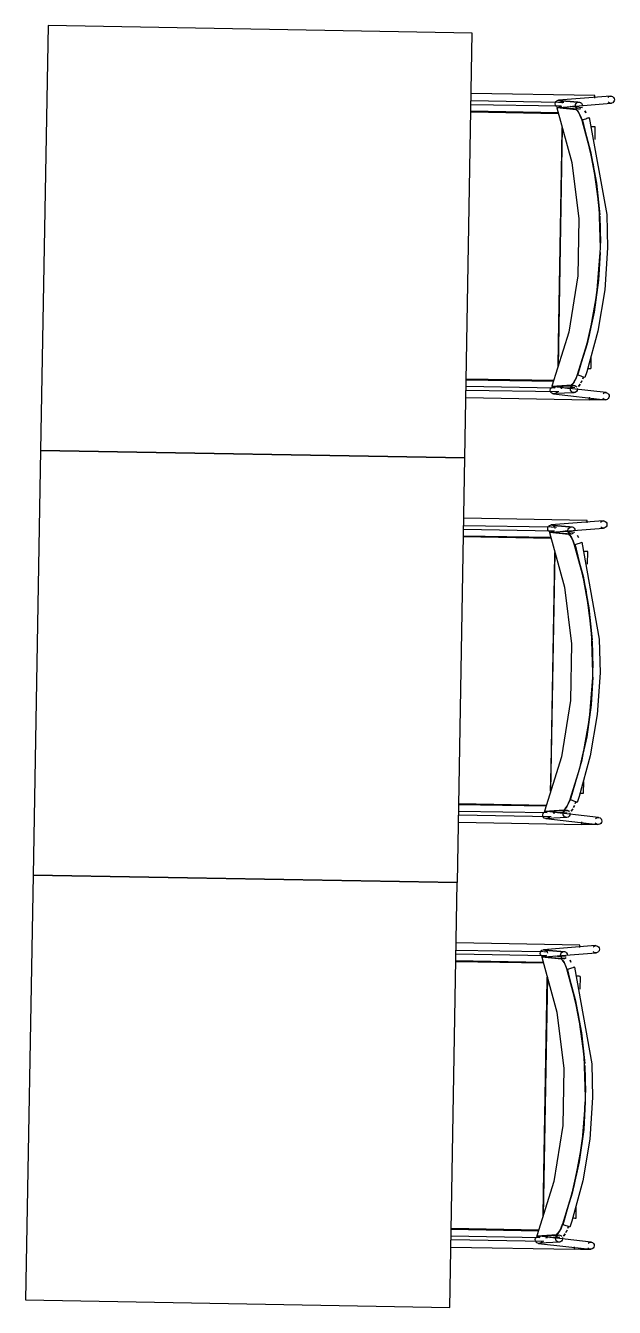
# Model space of a CAD drawing. Header units: metres. Extents: x 2.3 to 42.8, y 0.9 to 31.9.
# Drawn here: x 40.965 to 41.321, y 12.249 to 13.021 of the extents above; entities that cross this region are included whole.
import ezdxf

# ---------------------------------------------------------------- set-up
doc = ezdxf.new("R2010")
doc.units = ezdxf.units.M
doc.layers.add('ARREDI', color=9, linetype='Continuous')
doc.layers.add('PARETI_STRUTTURE', color=7, linetype='Continuous')

msp = doc.modelspace()

# ---------------------------------------------------------------- linework, layer by layer
at = {"layer": 'ARREDI'}
for points in [[(40.97446, 12.76495), (41.23034, 12.76045), (41.23484, 13.01634), (40.97896, 13.02084)], [(40.96995, 12.50906), (41.22584, 12.50456), (41.23034, 12.76045), (40.97445, 12.76495)], [(40.96544, 12.25317), (41.22133, 12.24867), (41.22583, 12.50456), (40.96994, 12.50906)]]:
    msp.add_lwpolyline(points, close=True, dxfattribs=at)
for points in [[(41.28599, 12.97187), (41.28541, 12.97235), (41.28502, 12.97299), (41.28488, 12.97372), (41.28499, 12.97447), (41.28535, 12.97512)], [(41.28535, 12.97513), (41.28591, 12.97563), (41.2866, 12.97589), (41.28685, 12.97594), (41.28735, 12.97591), (41.28806, 12.97567), (41.28863, 12.9752), (41.28902, 12.97455), (41.28912, 12.97409)], [(41.30025, 12.97076), (41.29957, 12.97049), (41.29899, 12.97046), (41.29884, 12.97047), (41.29816, 12.97071), (41.29814, 12.97071), (41.29757, 12.97118), (41.29721, 12.97182), (41.29707, 12.97255), (41.2972, 12.9733), (41.29756, 12.97396)], [(41.29756, 12.97396), (41.29811, 12.97446), (41.29881, 12.97474), (41.29939, 12.97476), (41.29954, 12.97475), (41.30017, 12.97454), (41.30022, 12.97451), (41.30079, 12.97404), (41.30117, 12.9734), (41.30129, 12.97267)], [(41.30869, 12.97716), (41.30871, 12.97782)], [(41.3087, 12.97783), (41.30872, 12.97834), (41.30872, 12.97863), (41.30872, 12.97869), (41.30872, 12.97867)], [(41.31675, 12.97756), (41.3173, 12.97805), (41.318, 12.97832), (41.31825, 12.97836), (41.31875, 12.97834), (41.31946, 12.9781), (41.32003, 12.97763), (41.32041, 12.97698), (41.32057, 12.97624), (41.32044, 12.97549), (41.3201, 12.97484)], [(41.32009, 12.97484), (41.31953, 12.97435), (41.31884, 12.97408), (41.31859, 12.97403), (41.31809, 12.97406), (41.31738, 12.9743), (41.31681, 12.97477)], [(41.23402, 12.96944), (41.28664, 12.96851)], [(41.29761, 12.97017), (41.29172, 12.97078), (41.28585, 12.97138), (41.29489, 12.93837), (41.29914, 12.90437), (41.29854, 12.87009), (41.29308, 12.83625), (41.28289, 12.80359), (41.28879, 12.80398), (41.29469, 12.80438), (41.2954, 12.80489), (41.29637, 12.80628), (41.29742, 12.80834), (41.29833, 12.8106)], [(41.28584, 12.97138), (41.28868, 12.97242)], [(41.28868, 12.97242), (41.28585, 12.97138)], [(41.29392, 12.97226), (41.29535, 12.97211), (41.30124, 12.97148)], [(41.2976, 12.97019), (41.29828, 12.96967), (41.29919, 12.96829), (41.30016, 12.96624), (41.30103, 12.96383)], [(41.30103, 12.96383), (41.3002, 12.96612), (41.29922, 12.9682), (41.29831, 12.96964), (41.29761, 12.97018)], [(41.3026, 12.96455), (41.30329, 12.96477), (41.304, 12.965), (41.30464, 12.96521), (41.30511, 12.96538), (41.30538, 12.96546), (41.30543, 12.96548), (41.30541, 12.96548), (41.30518, 12.96539)], [(41.30339, 12.96842), (41.30283, 12.9696)], [(41.30285, 12.96954), (41.30338, 12.9684)], [(41.28659, 12.81545), (41.28684, 12.82977), (41.28725, 12.85277), (41.28766, 12.87586), (41.28806, 12.89898), (41.28847, 12.92206), (41.28887, 12.94506), (41.28912, 12.9594)], [(41.28913, 12.95938), (41.2866, 12.81547)], [(41.30104, 12.96383), (41.30615, 12.94504), (41.30973, 12.92589), (41.31172, 12.90676)], [(41.31172, 12.90673), (41.30974, 12.92581), (41.30618, 12.94494), (41.30108, 12.96369)], [(41.30133, 12.96413), (41.30156, 12.9642), (41.302, 12.96435), (41.3026, 12.96455)], [(41.309, 12.95987), (41.30874, 12.95987), (41.30825, 12.95988), (41.3076, 12.9599), (41.30685, 12.95991)], [(41.30901, 12.95987), (41.30903, 12.95987)], [(41.31213, 12.88981), (41.31175, 12.9061)], [(41.31176, 12.90614), (41.31213, 12.8898)], [(41.31203, 12.8842), (41.31106, 12.86752), (41.30836, 12.84821), (41.30411, 12.8292), (41.29834, 12.8106)], [(41.29839, 12.81074), (41.30414, 12.8293), (41.30837, 12.84828), (41.31107, 12.86755), (41.31202, 12.88419)], [(41.29834, 12.8106), (41.29738, 12.80822), (41.29634, 12.80621), (41.29539, 12.80486), (41.29468, 12.80436)], [(41.30429, 12.81431), (41.30502, 12.81429), (41.30568, 12.81428), (41.30618, 12.81428), (41.30644, 12.81426)], [(41.28377, 12.80642), (41.23118, 12.80735)], [(41.28227, 12.79985), (41.28194, 12.80052), (41.28185, 12.80127), (41.28202, 12.802), (41.28242, 12.80263), (41.28302, 12.80309), (41.28373, 12.80329)], [(41.28501, 12.80272), (41.28288, 12.80358)], [(41.29667, 12.80282), (41.29237, 12.80252), (41.29072, 12.80241)], [(41.2945, 12.80059), (41.29417, 12.80126), (41.29407, 12.80201), (41.29423, 12.80274), (41.29463, 12.80337), (41.2952, 12.80381), (41.29521, 12.80383), (41.29591, 12.80404), (41.29606, 12.80405), (41.29664, 12.80399), (41.29731, 12.80369), (41.29785, 12.80318)], [(41.29988, 12.80982), (41.29928, 12.81004), (41.29885, 12.81019), (41.29863, 12.81028)], [(41.29897, 12.80341), (41.29992, 12.80476)], [(41.29995, 12.80483), (41.29899, 12.80345)], [(41.30263, 12.80881), (41.30236, 12.8089), (41.30189, 12.80908), (41.30127, 12.80931), (41.30057, 12.80957), (41.29988, 12.80982)], [(41.30038, 12.80564), (41.30096, 12.80677)], [(41.301, 12.80687), (41.30047, 12.80585)], [(41.30189, 12.80908), (41.30148, 12.80808)], [(41.30149, 12.80808), (41.30189, 12.80908)], [(41.28596, 12.8003), (41.28555, 12.79967), (41.28496, 12.79922), (41.28423, 12.79899), (41.28375, 12.79899), (41.28373, 12.79899), (41.2835, 12.79904), (41.28282, 12.79934), (41.28228, 12.79985)], [(41.28914, 12.8023), (41.28819, 12.80223)], [(41.29425, 12.80247), (41.29425, 12.8025)], [(41.29819, 12.8025), (41.29829, 12.80175), (41.29812, 12.80103), (41.29773, 12.80039), (41.29715, 12.79995), (41.29709, 12.79992), (41.29645, 12.79974), (41.2963, 12.79973), (41.29572, 12.79978), (41.29504, 12.80007), (41.29451, 12.80059)], [(41.30549, 12.79549), (41.30549, 12.79547), (41.30549, 12.79553), (41.30549, 12.79582), (41.30551, 12.79633)], [(41.30551, 12.79633), (41.30552, 12.797)], [(41.31699, 12.79892), (41.31733, 12.79825), (41.31741, 12.7975), (41.31724, 12.79676), (41.31684, 12.79614), (41.31624, 12.79568), (41.31552, 12.79547), (41.31503, 12.79546), (41.31502, 12.79547), (41.31478, 12.79551), (41.3141, 12.79581), (41.31356, 12.79632)], [(41.31371, 12.7991), (41.31431, 12.79954), (41.31502, 12.79977), (41.31552, 12.79977), (41.31577, 12.79972), (41.31645, 12.79943), (41.31699, 12.79892)], [(41.28149, 12.71598), (41.2809, 12.71646), (41.28052, 12.7171), (41.28038, 12.71783), (41.28049, 12.71858), (41.28085, 12.71923)], [(41.28085, 12.71924), (41.2814, 12.71974), (41.2821, 12.72), (41.28235, 12.72005), (41.28285, 12.72002), (41.28356, 12.71978), (41.28413, 12.71931), (41.28452, 12.71866), (41.28467, 12.71792)], [(41.29575, 12.71487), (41.29507, 12.7146), (41.29449, 12.71457), (41.29433, 12.71458), (41.29365, 12.71482), (41.29364, 12.71482), (41.29307, 12.71529), (41.29271, 12.71593), (41.29257, 12.71666), (41.2927, 12.71741), (41.29306, 12.71807)], [(41.29305, 12.71807), (41.29361, 12.71857), (41.2943, 12.71885), (41.29489, 12.71887), (41.29504, 12.71886), (41.29566, 12.71865), (41.29572, 12.71862), (41.29629, 12.71815), (41.29665, 12.71751), (41.29679, 12.71678)], [(41.30419, 12.72127), (41.3042, 12.72193)], [(41.3042, 12.72194), (41.30421, 12.72245), (41.30421, 12.72274), (41.30421, 12.7228), (41.30421, 12.72278)], [(41.31224, 12.72167), (41.3128, 12.72215), (41.31349, 12.72243), (41.31374, 12.72247), (41.31424, 12.72245), (41.31495, 12.72221), (41.31552, 12.72174), (41.31591, 12.72109), (41.31606, 12.72035), (41.31594, 12.7196), (41.31559, 12.71895)], [(41.31558, 12.71895), (41.31503, 12.71846), (41.31433, 12.71819), (41.31408, 12.71814), (41.31358, 12.71817), (41.31288, 12.71841), (41.31231, 12.71888)], [(41.22952, 12.71355), (41.28213, 12.71261)], [(41.2931, 12.71428), (41.28722, 12.71489), (41.28134, 12.71549), (41.29038, 12.68248), (41.29463, 12.64848), (41.29403, 12.6142), (41.28858, 12.58036), (41.27838, 12.5477), (41.28428, 12.54809), (41.29019, 12.54849), (41.2909, 12.549), (41.29187, 12.55039), (41.29291, 12.55245), (41.29383, 12.55471)], [(41.28134, 12.71549), (41.28417, 12.71653), (41.28134, 12.71549)], [(41.28941, 12.71637), (41.29084, 12.71622), (41.29673, 12.71559)], [(41.2931, 12.7143), (41.29379, 12.71378), (41.29468, 12.7124), (41.29565, 12.71035), (41.29653, 12.70794)], [(41.29652, 12.70794), (41.29569, 12.71023), (41.29472, 12.71232), (41.2938, 12.71375), (41.29311, 12.71429)], [(41.29888, 12.71253), (41.29832, 12.71371)], [(41.29834, 12.71365), (41.29887, 12.71251)], [(41.28209, 12.55956), (41.28234, 12.57388), (41.28274, 12.59688), (41.28316, 12.61997), (41.28356, 12.64309), (41.28396, 12.66617), (41.28437, 12.68917), (41.28462, 12.70351)], [(41.28463, 12.70349), (41.2821, 12.55959)], [(41.29653, 12.70794), (41.30164, 12.68915), (41.30522, 12.67), (41.30721, 12.65087)], [(41.30722, 12.65084), (41.30523, 12.66992), (41.30167, 12.68905), (41.29658, 12.7078)], [(41.29683, 12.70824), (41.29705, 12.70831), (41.2975, 12.70847), (41.29809, 12.70866)], [(41.29809, 12.70866), (41.29879, 12.70888), (41.2995, 12.70911), (41.30014, 12.70932), (41.30061, 12.70949), (41.30089, 12.70957), (41.30093, 12.70959), (41.3009, 12.70959), (41.30068, 12.7095)], [(41.30449, 12.70398), (41.30423, 12.70398), (41.30374, 12.70399), (41.30309, 12.70401), (41.30234, 12.70402)], [(41.3045, 12.70398), (41.30453, 12.70398)], [(41.30725, 12.65025), (41.30763, 12.63391)], [(41.30762, 12.63392), (41.30725, 12.65021)], [(41.30753, 12.62831), (41.30655, 12.61163), (41.30386, 12.59232), (41.29961, 12.57331), (41.29383, 12.55471)], [(41.29388, 12.55485), (41.29963, 12.57342), (41.30387, 12.59239), (41.30656, 12.61167), (41.30752, 12.62831)], [(41.29978, 12.55842), (41.30052, 12.5584), (41.30119, 12.55839), (41.30167, 12.55839), (41.30194, 12.55837)], [(41.27927, 12.55053), (41.22667, 12.55146)], [(41.29, 12.5447), (41.28967, 12.54537), (41.28957, 12.54612), (41.28972, 12.54686), (41.29013, 12.54748), (41.2907, 12.54792), (41.29071, 12.54794), (41.2914, 12.54815), (41.29156, 12.54816), (41.29213, 12.54811), (41.29281, 12.5478), (41.29335, 12.54729)], [(41.29383, 12.5547), (41.29287, 12.55233), (41.29183, 12.55032), (41.29089, 12.54897), (41.29018, 12.54847)], [(41.29537, 12.55393), (41.29477, 12.55415), (41.29434, 12.5543), (41.29412, 12.55439)], [(41.29447, 12.54752), (41.29541, 12.54887)], [(41.29544, 12.54894), (41.29448, 12.54756)], [(41.29812, 12.55292), (41.29786, 12.55301), (41.29739, 12.55319), (41.29676, 12.55342), (41.29607, 12.55368), (41.29537, 12.55393)], [(41.29587, 12.54975), (41.29646, 12.55088)], [(41.29649, 12.55098), (41.29597, 12.54996)], [(41.29738, 12.55319), (41.29698, 12.55219)], [(41.29699, 12.55219), (41.29739, 12.55319)], [(41.27776, 12.54396), (41.27743, 12.54463), (41.27735, 12.54538), (41.27751, 12.54611), (41.27792, 12.54674), (41.27851, 12.54719), (41.27924, 12.5474)], [(41.28145, 12.54441), (41.28105, 12.54378), (41.28045, 12.54333), (41.27973, 12.5431), (41.27924, 12.5431), (41.27923, 12.5431), (41.27899, 12.54315), (41.27831, 12.54345), (41.27776, 12.54396)], [(41.28026, 12.54693), (41.27838, 12.54769)], [(41.28464, 12.54641), (41.28368, 12.54634)], [(41.29216, 12.54693), (41.28787, 12.54663), (41.28622, 12.54651)], [(41.28975, 12.54658), (41.28975, 12.54661)], [(41.29369, 12.54661), (41.29378, 12.54586), (41.29362, 12.54514), (41.29323, 12.5445), (41.29264, 12.54406), (41.29259, 12.54403), (41.29195, 12.54385), (41.2918, 12.54384), (41.29121, 12.54389), (41.29053, 12.54418), (41.29, 12.5447)], [(41.30099, 12.5396), (41.30099, 12.53958), (41.30099, 12.53964), (41.30099, 12.53993), (41.301, 12.54044)], [(41.301, 12.54044), (41.30102, 12.54111)], [(41.31249, 12.54303), (41.31282, 12.54236), (41.3129, 12.54161), (41.31274, 12.54087), (41.31233, 12.54025), (41.31174, 12.53979), (41.31101, 12.53958), (41.31053, 12.53957), (41.31051, 12.53958), (41.31028, 12.53962), (41.3096, 12.53992), (41.30906, 12.54043)], [(41.30921, 12.54321), (41.30981, 12.54365), (41.31051, 12.54388), (41.31101, 12.54388), (41.31126, 12.54383), (41.31195, 12.54354), (41.31249, 12.54303)], [(41.27698, 12.4601), (41.2764, 12.46057), (41.27601, 12.46121), (41.27587, 12.46194), (41.27598, 12.46269), (41.27635, 12.46335)], [(41.27635, 12.46335), (41.2769, 12.46385), (41.2776, 12.46411), (41.27785, 12.46416), (41.27835, 12.46413), (41.27905, 12.46389), (41.27962, 12.46342), (41.28001, 12.46277), (41.28016, 12.46203)], [(41.28855, 12.46218), (41.2891, 12.46268), (41.2898, 12.46296), (41.29038, 12.46298), (41.29053, 12.46297), (41.29116, 12.46276), (41.29121, 12.46273), (41.29178, 12.46226), (41.29214, 12.46162), (41.29228, 12.46089)], [(41.29968, 12.46538), (41.29969, 12.46604)], [(41.29969, 12.46605), (41.29971, 12.46656), (41.29971, 12.46685), (41.29971, 12.46691), (41.29971, 12.4669)], [(41.30774, 12.46578), (41.30829, 12.46626), (41.30899, 12.46654), (41.30924, 12.46658), (41.30974, 12.46656), (41.31045, 12.46632), (41.31102, 12.46585), (41.31141, 12.4652), (41.31156, 12.46446), (41.31143, 12.46371), (41.31109, 12.46306)], [(41.31108, 12.46306), (41.31052, 12.46257), (41.30983, 12.4623), (41.30958, 12.46226), (41.30908, 12.46228), (41.30837, 12.46252), (41.3078, 12.46299)], [(41.22501, 12.45766), (41.27763, 12.45672)], [(41.2886, 12.45839), (41.28271, 12.459), (41.27684, 12.4596), (41.28588, 12.42659), (41.29013, 12.39259), (41.28953, 12.35831), (41.28407, 12.32448), (41.27388, 12.29181), (41.27978, 12.2922), (41.28568, 12.2926), (41.28639, 12.29311), (41.28736, 12.2945), (41.28841, 12.29656), (41.28932, 12.29882)], [(41.27684, 12.4596), (41.27967, 12.46064), (41.27684, 12.4596)], [(41.28491, 12.46048), (41.28634, 12.46033), (41.29146, 12.45979)], [(41.29125, 12.45898), (41.29056, 12.4587), (41.28998, 12.45868), (41.28983, 12.45869), (41.28915, 12.45893), (41.28913, 12.45893), (41.28856, 12.4594), (41.2882, 12.46004), (41.28806, 12.46077), (41.28819, 12.46152), (41.28855, 12.46218)], [(41.28859, 12.45841), (41.28929, 12.45789), (41.29018, 12.45651), (41.29115, 12.45445), (41.29202, 12.45205)], [(41.29202, 12.45205), (41.29119, 12.45434), (41.29021, 12.45643), (41.2893, 12.45786), (41.2886, 12.4584)], [(41.29438, 12.45664), (41.29382, 12.45782)], [(41.29384, 12.45776), (41.29437, 12.45662)], [(41.27758, 12.30367), (41.27783, 12.31799), (41.27824, 12.34099), (41.27865, 12.36408), (41.27906, 12.38719), (41.27946, 12.41029), (41.27986, 12.43329), (41.28011, 12.44762)], [(41.28012, 12.4476), (41.27759, 12.3037)], [(41.29202, 12.45205), (41.29714, 12.43326), (41.30072, 12.41411), (41.30265, 12.39551)], [(41.30265, 12.3955), (41.30072, 12.41403), (41.29717, 12.43316), (41.29207, 12.45191)], [(41.29232, 12.45235), (41.29255, 12.45242), (41.29299, 12.45258), (41.29359, 12.45277)], [(41.29359, 12.45277), (41.29428, 12.45299), (41.29499, 12.45323), (41.29563, 12.45343), (41.2961, 12.4536), (41.29638, 12.45368), (41.29642, 12.4537), (41.29639, 12.45368), (41.29617, 12.45361)], [(41.29999, 12.44809), (41.29972, 12.44809), (41.29924, 12.4481), (41.29859, 12.44812), (41.29784, 12.44813)], [(41.29999, 12.44809), (41.30002, 12.44809)], [(41.30312, 12.37803), (41.30274, 12.39432)], [(41.30275, 12.39436), (41.30312, 12.37802)], [(41.30302, 12.37242), (41.30205, 12.35574), (41.29935, 12.33643), (41.2951, 12.31742), (41.28933, 12.29882)], [(41.28938, 12.29896), (41.29513, 12.31753), (41.29936, 12.3365), (41.30206, 12.35578), (41.30302, 12.37241)], [(41.29528, 12.30253), (41.29601, 12.30251), (41.29668, 12.3025), (41.29717, 12.3025), (41.29743, 12.30249)], [(41.27477, 12.29464), (41.22217, 12.29557)], [(41.28933, 12.29882), (41.28837, 12.29644), (41.28733, 12.29443), (41.28638, 12.29308), (41.28567, 12.29258)], [(41.29087, 12.29804), (41.29027, 12.29826), (41.28984, 12.29841), (41.28962, 12.2985)], [(41.28996, 12.29163), (41.29091, 12.29298)], [(41.29094, 12.29305), (41.28998, 12.29167)], [(41.29362, 12.29703), (41.29335, 12.29712), (41.29288, 12.2973), (41.29226, 12.29753), (41.29156, 12.29779), (41.29087, 12.29804)], [(41.29137, 12.29386), (41.29195, 12.29499)], [(41.29199, 12.29509), (41.29146, 12.29407)], [(41.29288, 12.2973), (41.29247, 12.2963)], [(41.29248, 12.2963), (41.29288, 12.2973)], [(41.27326, 12.28807), (41.27293, 12.28874), (41.27284, 12.28949), (41.27301, 12.29022), (41.27341, 12.29085), (41.27401, 12.29131), (41.27472, 12.29151)], [(41.27695, 12.28852), (41.27654, 12.28789), (41.27595, 12.28744), (41.27522, 12.28721), (41.27474, 12.28721), (41.27472, 12.28721), (41.27449, 12.28726), (41.27381, 12.28756), (41.27327, 12.28808)], [(41.276, 12.29094), (41.27387, 12.2918)], [(41.28013, 12.29052), (41.27918, 12.29045)], [(41.28766, 12.29104), (41.28336, 12.29074), (41.28171, 12.29062)], [(41.2855, 12.28881), (41.28516, 12.28948), (41.28506, 12.29023), (41.28522, 12.29096), (41.28562, 12.29159), (41.28619, 12.29203), (41.2862, 12.29205), (41.2869, 12.29226), (41.28705, 12.29227), (41.28763, 12.29221), (41.2883, 12.29191), (41.28884, 12.29139)], [(41.28524, 12.29069), (41.28524, 12.29072)], [(41.28918, 12.29072), (41.28928, 12.28997), (41.28911, 12.28925), (41.28872, 12.28861), (41.28814, 12.28817), (41.28808, 12.28814), (41.28744, 12.28796), (41.28729, 12.28795), (41.28671, 12.288), (41.28603, 12.28829), (41.2855, 12.28881)], [(41.2965, 12.28455), (41.29651, 12.28522)], [(41.30798, 12.28714), (41.30832, 12.28647), (41.3084, 12.28572), (41.30823, 12.28498), (41.30783, 12.28436), (41.30723, 12.2839), (41.30652, 12.28369), (41.30602, 12.28369), (41.30601, 12.28369), (41.30577, 12.28373), (41.30509, 12.28403), (41.30455, 12.28454)], [(41.3047, 12.28732), (41.3053, 12.28776), (41.30601, 12.28799), (41.30651, 12.28799), (41.30676, 12.28794), (41.30744, 12.28765), (41.30798, 12.28714)], [(41.29648, 12.28371), (41.29648, 12.28369), (41.29648, 12.28375), (41.29648, 12.28404), (41.2965, 12.28455)]]:
    msp.add_lwpolyline(points, dxfattribs=at)
at = {"layer": 'PARETI_STRUTTURE'}
for points in [[(41.2882, 12.97225), (41.23409, 12.97321)], [(41.23413, 12.97567), (41.28691, 12.97474)], [(41.30872, 12.97869), (41.23422, 12.97999)], [(41.28685, 12.97593), (41.28766, 12.97574), (41.2878, 12.97572), (41.28792, 12.97571), (41.28806, 12.97569), (41.28819, 12.97569), (41.28831, 12.97568), (41.28845, 12.97567), (41.28857, 12.97565), (41.28871, 12.97564), (41.28884, 12.97564), (41.28898, 12.97562), (41.2891, 12.97561), (41.28923, 12.9756), (41.28937, 12.9756), (41.28949, 12.97558), (41.28963, 12.97557), (41.28975, 12.97556), (41.28988, 12.97554), (41.29002, 12.97554), (41.29014, 12.97553), (41.29028, 12.97551), (41.29041, 12.9755), (41.29055, 12.9755), (41.29067, 12.97549), (41.2908, 12.97547), (41.29094, 12.97546), (41.29106, 12.97546), (41.2912, 12.97544), (41.29132, 12.97543), (41.29145, 12.97542), (41.29159, 12.9754), (41.29171, 12.9754), (41.29185, 12.97539), (41.29198, 12.97537), (41.2921, 12.97536), (41.29224, 12.97536), (41.29237, 12.97535), (41.2925, 12.97533), (41.29263, 12.97532), (41.29277, 12.97531), (41.29289, 12.97531), (41.29302, 12.97529), (41.29316, 12.97528), (41.29328, 12.97526), (41.29342, 12.97526), (41.29355, 12.97525), (41.29367, 12.97524), (41.29381, 12.97522), (41.29394, 12.97521), (41.29407, 12.97521), (41.2942, 12.97519), (41.29432, 12.97518), (41.29446, 12.97517), (41.29459, 12.97517), (41.29473, 12.97515), (41.29485, 12.97514), (41.29499, 12.97512), (41.29512, 12.97511), (41.29524, 12.97511), (41.29538, 12.9751), (41.2955, 12.97508), (41.29564, 12.97507), (41.29577, 12.97507), (41.29589, 12.97506), (41.29603, 12.97504), (41.29616, 12.97503), (41.2963, 12.97501), (41.29642, 12.97501), (41.29655, 12.975), (41.29669, 12.97499), (41.29681, 12.97497), (41.29695, 12.97497), (41.29707, 12.97496), (41.29721, 12.97494), (41.29734, 12.97493), (41.29746, 12.97492), (41.2976, 12.97492), (41.29773, 12.9749), (41.29787, 12.97489), (41.29799, 12.97487), (41.29812, 12.97487), (41.29825, 12.97486), (41.29838, 12.97485), (41.29852, 12.97483), (41.29864, 12.97482), (41.29877, 12.97482), (41.29891, 12.97481), (41.29903, 12.97479), (41.29917, 12.97478), (41.2993, 12.97478), (41.29938, 12.97476)], [(41.31825, 12.97836), (41.28686, 12.97593)], [(41.28714, 12.97474), (41.29008, 12.97468)], [(41.28719, 12.97161), (41.31858, 12.97405)], [(41.23401, 12.96887), (41.28679, 12.96794)], [(41.29899, 12.97045), (41.28732, 12.97141)], [(41.29724, 12.97209), (41.29535, 12.97211)], [(41.30543, 12.96548), (41.31598, 12.90713), (41.31644, 12.88692)], [(41.31211, 12.88699), (41.31129, 12.91205), (41.30797, 12.93689), (41.30216, 12.96127), (41.30132, 12.96413)], [(41.3089, 12.95223), (41.30904, 12.95987)], [(41.2986, 12.81028), (41.30556, 12.83442), (41.31005, 12.85909), (41.31203, 12.8841), (41.3121, 12.88699)], [(41.31644, 12.88692), (41.31473, 12.86169), (41.31054, 12.83675), (41.30387, 12.81237), (41.30268, 12.80879)], [(41.30647, 12.81427), (41.3066, 12.82139)], [(41.2311, 12.80358), (41.2846, 12.80264)], [(41.28395, 12.80699), (41.23119, 12.80792)], [(41.31552, 12.79977), (41.28423, 12.8033)], [(41.28436, 12.80349), (41.28448, 12.80349), (41.28462, 12.80351), (41.28475, 12.80351), (41.28489, 12.80352), (41.28501, 12.80352), (41.28515, 12.80353), (41.28527, 12.80353), (41.2854, 12.80355), (41.28554, 12.80355), (41.28566, 12.80355), (41.2858, 12.80356), (41.28593, 12.80356), (41.28607, 12.80358), (41.28619, 12.80358), (41.28632, 12.80359), (41.28645, 12.80359), (41.28658, 12.8036), (41.28672, 12.8036), (41.28684, 12.8036), (41.28698, 12.80362), (41.28711, 12.80362), (41.28725, 12.80363), (41.28737, 12.80363), (41.2875, 12.80365), (41.28764, 12.80365), (41.28776, 12.80366), (41.2879, 12.80366), (41.28802, 12.80366), (41.28816, 12.80367), (41.28829, 12.80367), (41.28841, 12.80369), (41.28855, 12.80369), (41.28868, 12.8037), (41.28882, 12.8037), (41.28894, 12.80371), (41.28908, 12.80371), (41.2892, 12.80371), (41.28933, 12.80373), (41.28947, 12.80373), (41.28959, 12.80374), (41.28973, 12.80374), (41.28986, 12.80376), (41.29, 12.80376), (41.29012, 12.80377), (41.29025, 12.80377), (41.29039, 12.80377), (41.29051, 12.80378), (41.29065, 12.80378), (41.29077, 12.8038), (41.29091, 12.8038), (41.29104, 12.80381), (41.29118, 12.80381), (41.2913, 12.80383), (41.29143, 12.80383), (41.29157, 12.80383), (41.29169, 12.80384), (41.29183, 12.80384), (41.29195, 12.80385), (41.29209, 12.80385), (41.29222, 12.80387), (41.29234, 12.80387), (41.29248, 12.80388), (41.29261, 12.80388), (41.29275, 12.80388), (41.29287, 12.8039), (41.29301, 12.8039), (41.29314, 12.80391), (41.29326, 12.80391), (41.2934, 12.80392), (41.29352, 12.80392), (41.29366, 12.80394), (41.29379, 12.80394), (41.29393, 12.80394), (41.29405, 12.80395), (41.29419, 12.80395), (41.29432, 12.80396), (41.29444, 12.80396), (41.29458, 12.80398), (41.2947, 12.80398), (41.29484, 12.80399), (41.29497, 12.80399), (41.29511, 12.80399), (41.29523, 12.80401), (41.29536, 12.80401), (41.2955, 12.80402), (41.29562, 12.80402), (41.29576, 12.80403), (41.29589, 12.80403), (41.29602, 12.80405), (41.29605, 12.80405)], [(41.23099, 12.79678), (41.30549, 12.79548)], [(41.287, 12.80013), (41.23106, 12.80111)], [(41.28374, 12.799), (41.31504, 12.79547)], [(41.2963, 12.79972), (41.28455, 12.79917)], [(41.29237, 12.8025), (41.29426, 12.80248)], [(41.31531, 12.79541), (41.31396, 12.79539), (41.31235, 12.79539), (41.3091, 12.79541), (41.30549, 12.79547)], [(41.22963, 12.71978), (41.28241, 12.71885)], [(41.30421, 12.7228), (41.22971, 12.72411)], [(41.28235, 12.72004), (41.28315, 12.71984), (41.28329, 12.71983), (41.28342, 12.71982), (41.28356, 12.7198), (41.28368, 12.7198), (41.28381, 12.71979), (41.28394, 12.71978), (41.28407, 12.71976), (41.28421, 12.71975), (41.28433, 12.71975), (41.28447, 12.71973), (41.2846, 12.71972), (41.28472, 12.71971), (41.28486, 12.71971), (41.28499, 12.71969), (41.28512, 12.71968), (41.28525, 12.71966), (41.28537, 12.71966), (41.28551, 12.71965), (41.28564, 12.71964), (41.28578, 12.71962), (41.2859, 12.71961), (41.28604, 12.71961), (41.28617, 12.71959), (41.28629, 12.71958), (41.28643, 12.71957), (41.28656, 12.71957), (41.28669, 12.71955), (41.28682, 12.71954), (41.28694, 12.71953), (41.28708, 12.71951), (41.28721, 12.71951), (41.28735, 12.7195), (41.28747, 12.71948), (41.2876, 12.71947), (41.28774, 12.71947), (41.28786, 12.71946), (41.288, 12.71944), (41.28812, 12.71943), (41.28825, 12.71941), (41.28839, 12.71941), (41.28851, 12.7194), (41.28865, 12.71939), (41.28878, 12.71937), (41.28892, 12.71937), (41.28904, 12.71936), (41.28917, 12.71934), (41.28931, 12.71933), (41.28943, 12.71932), (41.28957, 12.71932), (41.28969, 12.7193), (41.28982, 12.71929), (41.28996, 12.71928), (41.29008, 12.71928), (41.29022, 12.71926), (41.29035, 12.71925), (41.29049, 12.71923), (41.29061, 12.71922), (41.29074, 12.71922), (41.29087, 12.71921), (41.291, 12.71919), (41.29114, 12.71918), (41.29126, 12.71918), (41.29139, 12.71916), (41.29153, 12.71915), (41.29165, 12.71914), (41.29179, 12.71912), (41.29192, 12.71912), (41.29204, 12.71911), (41.29218, 12.71909), (41.29231, 12.71908), (41.29244, 12.71908), (41.29257, 12.71907), (41.29269, 12.71905), (41.29283, 12.71904), (41.29296, 12.71903), (41.2931, 12.71903), (41.29322, 12.71901), (41.29336, 12.719), (41.29349, 12.71898), (41.29361, 12.71898), (41.29375, 12.71897), (41.29387, 12.71896), (41.29401, 12.71894), (41.29414, 12.71894), (41.29426, 12.71893), (41.2944, 12.71891), (41.29453, 12.7189), (41.29467, 12.71889), (41.29479, 12.71889), (41.29487, 12.71887)], [(41.31375, 12.72247), (41.28236, 12.72004)], [(41.28263, 12.71885), (41.28558, 12.71879)], [(41.28269, 12.71572), (41.31408, 12.71816)], [(41.22951, 12.71298), (41.28229, 12.71205)], [(41.28369, 12.71636), (41.22958, 12.71731)], [(41.29448, 12.71456), (41.28281, 12.71552)], [(41.29273, 12.7162), (41.29085, 12.71623)], [(41.3076, 12.6311), (41.30678, 12.65616), (41.30346, 12.68101), (41.29766, 12.70538), (41.29681, 12.70824)], [(41.30092, 12.70959), (41.31148, 12.65124), (41.31194, 12.63103)], [(41.3044, 12.69634), (41.30454, 12.70398)], [(41.2941, 12.5544), (41.30106, 12.57853), (41.30554, 12.6032), (41.30753, 12.62821), (41.3076, 12.6311)], [(41.31193, 12.63103), (41.31023, 12.6058), (41.30603, 12.58086), (41.29936, 12.55648), (41.29817, 12.5529)], [(41.30197, 12.55838), (41.30209, 12.5655)], [(41.27945, 12.5511), (41.22668, 12.55203)], [(41.27985, 12.5476), (41.27998, 12.5476), (41.28012, 12.54762), (41.28024, 12.54762), (41.28038, 12.54763), (41.2805, 12.54763), (41.28064, 12.54764), (41.28077, 12.54764), (41.28091, 12.54766), (41.28103, 12.54766), (41.28116, 12.54766), (41.2813, 12.54767), (41.28142, 12.54767), (41.28156, 12.54769), (41.28169, 12.54769), (41.28182, 12.5477), (41.28195, 12.5477), (41.28207, 12.54771), (41.28221, 12.54771), (41.28234, 12.54771), (41.28248, 12.54773), (41.2826, 12.54773), (41.28274, 12.54774), (41.28287, 12.54774), (41.28299, 12.54776), (41.28313, 12.54776), (41.28325, 12.54777), (41.28339, 12.54777), (41.28352, 12.54777), (41.28366, 12.54778), (41.28378, 12.54778), (41.28391, 12.5478), (41.28405, 12.5478), (41.28417, 12.54781), (41.28431, 12.54781), (41.28444, 12.54782), (41.28457, 12.54782), (41.2847, 12.54782), (41.28484, 12.54784), (41.28496, 12.54784), (41.28509, 12.54785), (41.28523, 12.54785), (41.28535, 12.54787), (41.28549, 12.54787), (41.28562, 12.54788), (41.28575, 12.54788), (41.28588, 12.54788), (41.286, 12.54789), (41.28614, 12.54789), (41.28627, 12.54791), (41.28641, 12.54791), (41.28653, 12.54792), (41.28667, 12.54792), (41.2868, 12.54794), (41.28692, 12.54794), (41.28706, 12.54794), (41.28719, 12.54795), (41.28732, 12.54795), (41.28745, 12.54796), (41.28759, 12.54796), (41.28771, 12.54798), (41.28785, 12.54798), (41.28798, 12.54799), (41.2881, 12.54799), (41.28824, 12.54799), (41.28837, 12.54801), (41.2885, 12.54801), (41.28863, 12.54802), (41.28877, 12.54802), (41.28889, 12.54803), (41.28902, 12.54803), (41.28916, 12.54805), (41.28928, 12.54805), (41.28942, 12.54805), (41.28955, 12.54806), (41.28969, 12.54806), (41.28981, 12.54807), (41.28994, 12.54807), (41.29007, 12.54809), (41.2902, 12.54809), (41.29034, 12.5481), (41.29046, 12.5481), (41.2906, 12.5481), (41.29073, 12.54812), (41.29085, 12.54812), (41.29099, 12.54813), (41.29112, 12.54813), (41.29125, 12.54814), (41.29138, 12.54814), (41.29152, 12.54816), (41.29155, 12.54816)], [(41.22648, 12.54089), (41.30099, 12.53959)], [(41.2825, 12.54424), (41.22655, 12.54522)], [(41.2266, 12.54769), (41.2801, 12.54675)], [(41.27924, 12.54311), (41.31053, 12.53958)], [(41.31101, 12.54388), (41.27972, 12.54741)], [(41.2918, 12.54383), (41.28005, 12.54328)], [(41.28786, 12.54662), (41.28975, 12.54659)], [(41.3108, 12.53952), (41.30946, 12.5395), (41.30785, 12.5395), (41.30458, 12.53952), (41.30099, 12.53958)], [(41.22512, 12.46389), (41.2779, 12.46296)], [(41.29971, 12.46691), (41.22519, 12.46821)], [(41.27784, 12.46415), (41.27865, 12.46396), (41.27878, 12.46394), (41.27891, 12.46393), (41.27905, 12.46391), (41.27917, 12.46391), (41.2793, 12.4639), (41.27944, 12.46389), (41.27956, 12.46387), (41.2797, 12.46386), (41.27983, 12.46386), (41.27997, 12.46384), (41.28009, 12.46383), (41.28022, 12.46382), (41.28035, 12.46382), (41.28048, 12.4638), (41.28062, 12.46379), (41.28074, 12.46377), (41.28087, 12.46377), (41.28101, 12.46376), (41.28113, 12.46375), (41.28127, 12.46373), (41.2814, 12.46372), (41.28153, 12.46372), (41.28166, 12.46371), (41.28178, 12.46369), (41.28192, 12.46368), (41.28205, 12.46368), (41.28219, 12.46366), (41.28231, 12.46365), (41.28244, 12.46364), (41.28258, 12.46362), (41.2827, 12.46362), (41.28284, 12.46361), (41.28297, 12.46359), (41.28309, 12.46358), (41.28323, 12.46358), (41.28335, 12.46357), (41.28349, 12.46355), (41.28362, 12.46354), (41.28376, 12.46352), (41.28388, 12.46352), (41.28401, 12.46351), (41.28415, 12.4635), (41.28427, 12.46348), (41.28441, 12.46348), (41.28453, 12.46347), (41.28466, 12.46346), (41.2848, 12.46344), (41.28492, 12.46343), (41.28506, 12.46343), (41.28519, 12.46341), (41.28531, 12.4634), (41.28545, 12.46339), (41.28558, 12.46339), (41.28572, 12.46337), (41.28584, 12.46336), (41.28598, 12.46334), (41.2861, 12.46333), (41.28623, 12.46333), (41.28637, 12.46332), (41.28649, 12.4633), (41.28663, 12.46329), (41.28676, 12.46329), (41.28688, 12.46327), (41.28702, 12.46326), (41.28715, 12.46325), (41.28728, 12.46323), (41.28741, 12.46323), (41.28753, 12.46322), (41.28767, 12.46321), (41.2878, 12.46319), (41.28794, 12.46319), (41.28806, 12.46318), (41.2882, 12.46316), (41.28833, 12.46315), (41.28845, 12.46314), (41.28859, 12.46314), (41.28872, 12.46312), (41.28885, 12.46311), (41.28898, 12.46309), (41.2891, 12.46309), (41.28924, 12.46308), (41.28937, 12.46307), (41.28951, 12.46305), (41.28963, 12.46305), (41.28977, 12.46304), (41.2899, 12.46302), (41.29002, 12.46301), (41.29016, 12.463), (41.29028, 12.463), (41.29037, 12.46298)], [(41.30924, 12.46658), (41.27785, 12.46415)], [(41.27813, 12.46296), (41.28027, 12.46292)], [(41.225, 12.45709), (41.27778, 12.45616)], [(41.27919, 12.46047), (41.22508, 12.46142)], [(41.27818, 12.45983), (41.30957, 12.46227)], [(41.28997, 12.45867), (41.27831, 12.45963)], [(41.28823, 12.46031), (41.28634, 12.46034)], [(41.3031, 12.37521), (41.30228, 12.40027), (41.29896, 12.42511), (41.29315, 12.44949), (41.29231, 12.45235)], [(41.29642, 12.4537), (41.30697, 12.39535), (41.30743, 12.37514)], [(41.29989, 12.44045), (41.30003, 12.44809)], [(41.28959, 12.29851), (41.29655, 12.32264), (41.30104, 12.34731), (41.30304, 12.37232), (41.30309, 12.37521)], [(41.30743, 12.37514), (41.30572, 12.34991), (41.30153, 12.32497), (41.29486, 12.30059), (41.29366, 12.29701)], [(41.29746, 12.30249), (41.29759, 12.30961)], [(41.27494, 12.29521), (41.22218, 12.29614)], [(41.27799, 12.28835), (41.22205, 12.28933)], [(41.22209, 12.2918), (41.27559, 12.29086)], [(41.27473, 12.28722), (41.30603, 12.28369)], [(41.30651, 12.28799), (41.27522, 12.29152)], [(41.27535, 12.29171), (41.27547, 12.29171), (41.27561, 12.29173), (41.27574, 12.29173), (41.27588, 12.29174), (41.276, 12.29174), (41.27614, 12.29175), (41.27626, 12.29175), (41.2764, 12.29177), (41.27653, 12.29177), (41.27665, 12.29177), (41.27679, 12.29178), (41.27692, 12.29178), (41.27706, 12.29179), (41.27718, 12.29179), (41.27732, 12.29181), (41.27745, 12.29181), (41.27757, 12.29182), (41.27771, 12.29182), (41.27783, 12.29182), (41.27797, 12.29184), (41.2781, 12.29184), (41.27824, 12.29185), (41.27836, 12.29185), (41.27849, 12.29186), (41.27863, 12.29186), (41.27875, 12.29188), (41.27889, 12.29188), (41.27901, 12.29188), (41.27915, 12.29189), (41.27928, 12.29189), (41.2794, 12.29191), (41.27954, 12.29191), (41.27967, 12.29192), (41.27981, 12.29192), (41.27993, 12.29193), (41.28007, 12.29193), (41.2802, 12.29193), (41.28033, 12.29195), (41.28046, 12.29195), (41.28058, 12.29196), (41.28072, 12.29196), (41.28085, 12.29198), (41.28099, 12.29198), (41.28111, 12.29199), (41.28125, 12.29199), (41.28138, 12.29199), (41.2815, 12.292), (41.28164, 12.292), (41.28176, 12.29202), (41.2819, 12.29202), (41.28203, 12.29203), (41.28217, 12.29203), (41.28229, 12.29204), (41.28242, 12.29204), (41.28256, 12.29204), (41.28268, 12.29206), (41.28282, 12.29206), (41.28295, 12.29207), (41.28308, 12.29207), (41.28321, 12.29209), (41.28335, 12.29209), (41.28347, 12.2921), (41.2836, 12.2921), (41.28374, 12.2921), (41.28386, 12.29211), (41.284, 12.29211), (41.28413, 12.29213), (41.28426, 12.29213), (41.28439, 12.29214), (41.28451, 12.29214), (41.28465, 12.29216), (41.28478, 12.29216), (41.28492, 12.29216), (41.28504, 12.29217), (41.28518, 12.29217), (41.28531, 12.29218), (41.28543, 12.29218), (41.28557, 12.2922), (41.2857, 12.2922), (41.28583, 12.29221), (41.28596, 12.29221), (41.2861, 12.29221), (41.28622, 12.29223), (41.28635, 12.29223), (41.28649, 12.29224), (41.28661, 12.29224), (41.28675, 12.29225), (41.28688, 12.29225), (41.28701, 12.29227), (41.28704, 12.29227)], [(41.28729, 12.28794), (41.27554, 12.28739)], [(41.28336, 12.29073), (41.28525, 12.2907)], [(41.22197, 12.285), (41.29649, 12.2837)], [(41.3063, 12.28363), (41.30495, 12.28361), (41.30334, 12.28361), (41.30008, 12.28363), (41.29648, 12.28369)]]:
    msp.add_lwpolyline(points, dxfattribs=at)

doc.saveas('drawing.dxf')
